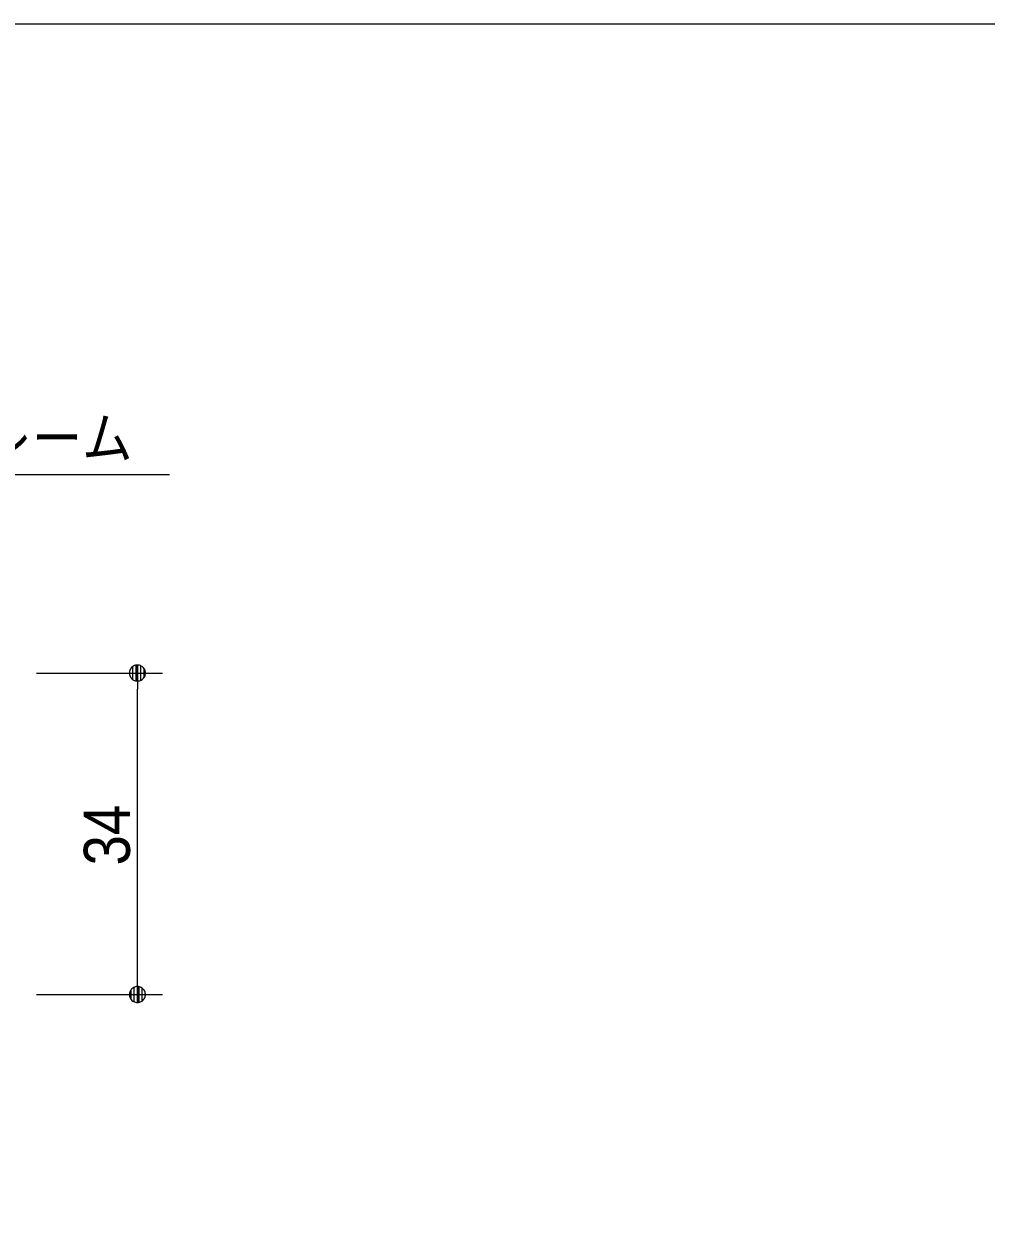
# Model space of a CAD drawing. Units: millimetres, scale not verified. Extents: x -6062 to 6062, y -3045 to 3045.
# Drawn here: x -4790 to -4027, y 1818 to 2770 of the extents above; entities that cross this region are included whole.
import ezdxf
from ezdxf.enums import TextEntityAlignment as Align

# ---------------------------------------------------------------- set-up
doc = ezdxf.new("R2010")
doc.units = ezdxf.units.MM
doc.header["$LTSCALE"] = 20
for name, color, linetype, lineweight in [('0-1_0', 7, 'Continuous', 9), ('0-2_2寸法-3', 7, 'Continuous', 9), ('0-4_2寸法-1', 7, 'Continuous', 9), ('0-5_1図面枠', 7, 'Continuous', 9)]:
    doc.layers.add(name, color=color, linetype=linetype, lineweight=lineweight)
doc.styles.add('ＭＳ ゴシック', font='')
doc.styles.add('ＭＳ Ｐゴシック', font='')
doc.styles.get('ＭＳ ゴシック').set_extended_font_data('MS Gothic')
doc.styles.get('ＭＳ Ｐゴシック').set_extended_font_data('MS PGothic')

# ---------------------------------------------------------------- blocks, each defined once
blk = doc.blocks.new('_Dot')
at = {"layer": '0-1_0'}
for p, q in [((-10, 0), (-20, 0)), ((9.78, 2), (-9.78, 2)), ((7.99, 6), (-7.99, 6)), ((9.16, -3.98), (-9.16, -3.98)), ((6, -7.98), (-6, -7.98))]:
    blk.add_line(p, q, dxfattribs=at)
for points in [[(10, 0), (9.92, 1.25), (9.69, 2.49), (9.3, 3.68), (8.76, 4.82), (8.09, 5.88), (7.29, 6.85), (6.37, 7.71), (5.36, 8.44), (4.26, 9.05), (3.09, 9.51), (1.87, 9.82), (0.63, 9.98), (-0.63, 9.98), (-1.87, 9.82), (-3.09, 9.51), (-4.26, 9.05), (-5.36, 8.44), (-6.37, 7.71), (-7.29, 6.85), (-8.09, 5.88), (-8.76, 4.82), (-9.3, 3.68), (-9.69, 2.49), (-9.92, 1.25), (-10, 0), (0, 0)], [(-10, 0), (-9.92, -1.25), (-9.69, -2.49), (-9.3, -3.68), (-8.76, -4.82), (-8.09, -5.88), (-7.29, -6.85), (-6.37, -7.71), (-5.36, -8.44), (-4.26, -9.05), (-3.09, -9.51), (-1.87, -9.82), (-0.63, -9.98), (0.63, -9.98), (1.87, -9.82), (3.09, -9.51), (4.26, -9.05), (5.36, -8.44), (6.37, -7.71), (7.29, -6.85), (8.09, -5.88), (8.76, -4.82), (9.3, -3.68), (9.69, -2.49), (9.92, -1.25), (10, 0), (0, 0)]]:
    blk.add_lwpolyline(points, close=True, dxfattribs=at)
blk = doc.blocks.new('グループ-81')
at = {"layer": '0-5_1図面枠'}
blk.add_lwpolyline([(-80000, 55400), (80000, 55400), (80000, -55400), (-80000, -55400)], close=True, dxfattribs=at)
blk = doc.blocks.new('図面枠')
at = {"layer": '0-5_1図面枠'}
blk.add_blockref('グループ-81', (0, 0), dxfattribs=at)

msp = doc.modelspace()

# ---------------------------------------------------------------- linework, layer by layer
at = {"layer": '0-2_2寸法-3'}
msp.add_lwpolyline([(-4988.56, 2262.72), (-4901.96, 2412.72), (-4675.08, 2412.72)], dxfattribs=at)
at = {"layer": '0-4_2寸法-1'}
for p, q in [((-4780.5, 2255.22), (-4680.5, 2255.22)), ((-4700.5, 2012.93), (-4700.5, 2242.51)), ((-4780.5, 2000.22), (-4680.5, 2000.22))]:
    msp.add_line(p, q, dxfattribs=at)

# ---------------------------------------------------------------- block references
at = {"layer": '0-4_2寸法-1', "xscale": 0.6356201, "yscale": 0.6356201}
for p, rotation in [((-4700.5, 2255.22), 90), ((-4700.5, 2000.22), 270)]:
    msp.add_blockref('_Dot', p, dxfattribs=dict(at, rotation=rotation))
at = {"layer": '0-5_1図面枠', "xscale": 0.05, "yscale": 0.05}
msp.add_blockref('図面枠', (-1787.5, 0), dxfattribs=at)

# ---------------------------------------------------------------- texts
at = {"layer": '0-2_2寸法-3', "style": 'ＭＳ ゴシック', "width": 0.9}
msp.add_text('縦フレーム', height=32.55, dxfattribs=at).set_placement((-4904.26, 2415.69), align=Align.BOTTOM_LEFT)
at = {"layer": '0-4_2寸法-1', "style": 'ＭＳ Ｐゴシック', "width": 0.9}
msp.add_text('34', height=36.66, rotation=90, dxfattribs=at).set_placement((-4695.44, 2102.64), align=Align.BOTTOM_LEFT)

doc.saveas('drawing.dxf')
